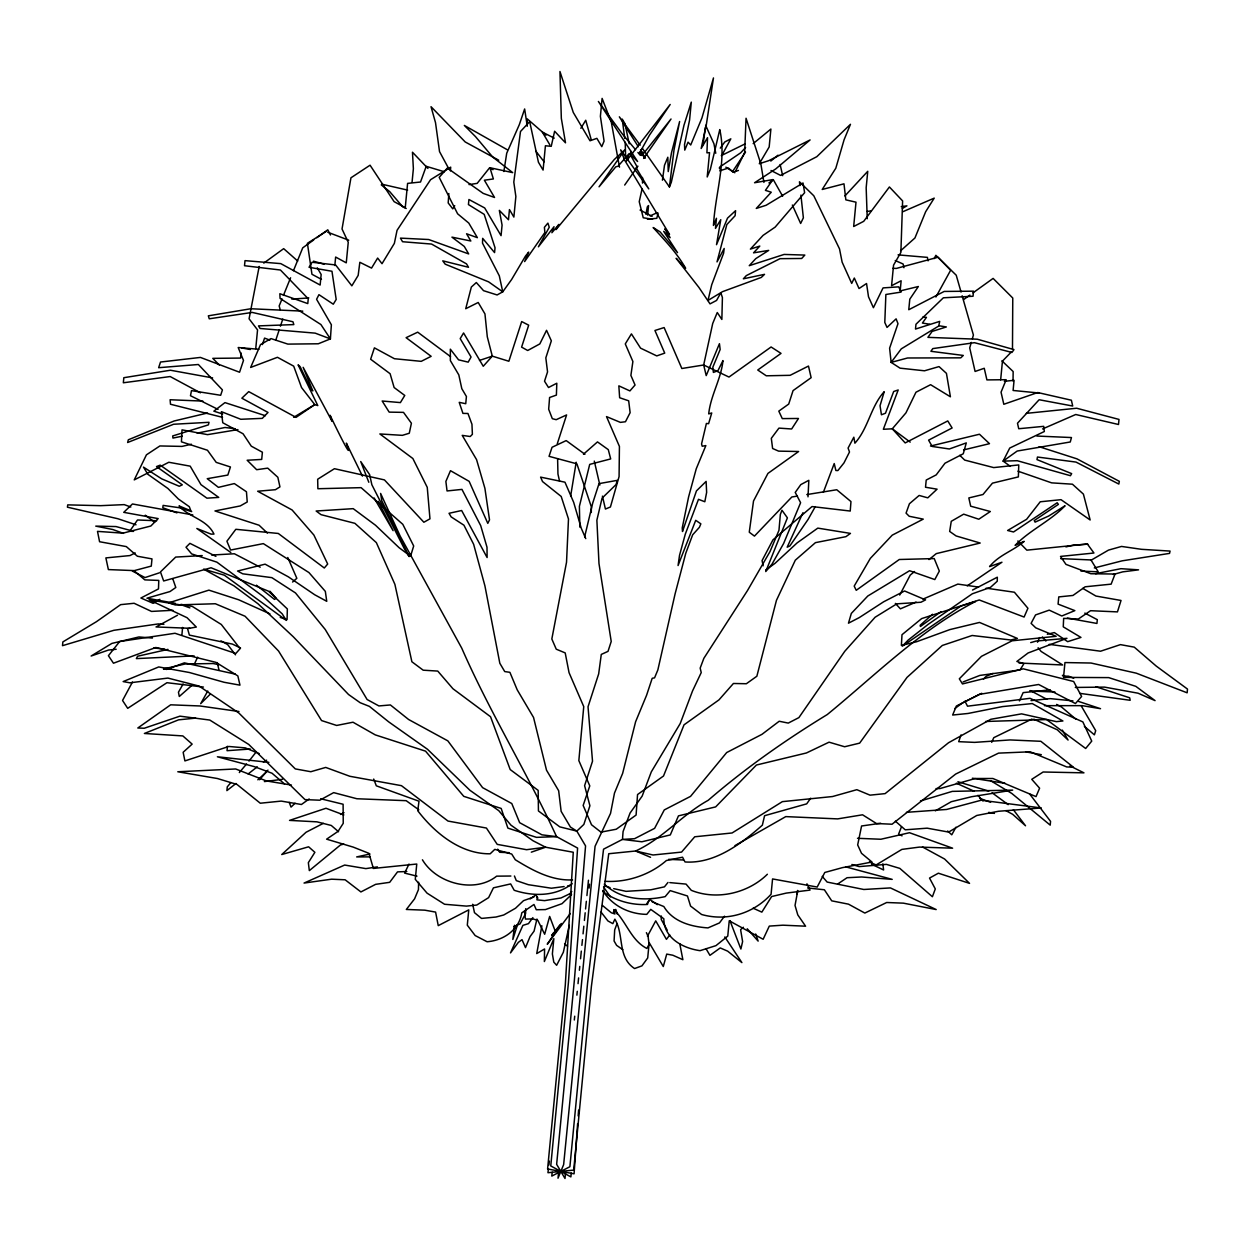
<?xml version="1.0" encoding="UTF-8"?>
<svg xmlns="http://www.w3.org/2000/svg" width="1250" height="1250" viewBox="0 0 1250 1250"><rect width="100%" height="100%" fill="white"/><g stroke="black" fill="none" stroke-linecap="round" stroke-linejoin="round"><path stroke-width="1.5" d="M642.5 183.109L642.5 177.484M1012.484 348.922L1012.766 298.031L993.109 278.406L972.969 292.875M591.297 512.516L591.344 506.844L576.906 463.844L549.047 456.328L552.047 447.281L566.188 440.594L584.922 454.266M1013.031 380.938L1013.156 371.547L1001.922 360.859M418.625 882.219L418.438 889.641L414.594 898.828L406.344 909.453L424.781 910.172L435.594 912.094L438.25 925.641L468.766 909.875L467.297 925.188L475.156 935.547L487.094 941.75C503.625 940.453 519.062 929.922 521.797 912.828L533.969 904.484L536.281 909.734L545.391 909.594L562 903.688L571.562 894.547M525.719 908.656L525.578 913.703L520.047 923.906L513.719 926.688M625.641 157.797L625.219 142.281M661.359 916.031L661.219 919.391L667.172 930.078M808 496.844L808.828 480.312L800.797 484.609L795.234 492.438L800.609 502.703L783.641 543.453L772.109 563.984L765.75 571.562L787.406 517.844L781.953 510.234L780.344 514.5L778.969 530.297L769.984 551.625L747.5 590.547L703.859 658.312L700.172 668.109L701.234 672.578L692.531 690.953L680.219 723.531L651.312 771.859L642.156 796.109L630.078 813.031L623.078 831.547L622.469 839.406L603.547 849.172L587.578 983.062L569.891 1166.734L551.781 1176.094L552.219 1172.203M448.844 193.531L448.187 202.953L452.781 208.859L454.734 205.656M450.422 170.922L450.688 167.156L430.562 179.719L397.047 230.328L394.359 243.375L382.016 263.703L377.641 258.062L371.547 268.094L359.844 262.281L358.172 275.391L351.844 285.828L335.609 264.953L312.078 262.266L309.031 267.281L331.969 271.266L336.188 299.453L333.297 304.203L318.938 294.672L316.578 299.297L331.375 324.781L330.406 338.891L318.297 343.781L287.875 344.109L271 338.594L260.516 344.609L250.656 367.438L277.453 357.297L293.703 366.156L301.531 387.547L314.781 404.609L317.781 405.578L298.094 364.828L300.094 366.625L310.984 389.141L312.828 390.922L303.141 367.328L332.031 421.25L330.094 415.25C330.734 416.688 355.891 469.219 346.328 443.109L362.469 476.141M577.625 1123.609L574.078 1173.812L547.594 1169L565.281 985.328L573.266 852.25L545.609 847.219L532.984 840.734L510.953 825.156L498.812 810.703L469.984 790.328L427.484 749.266L388.734 721.891L369.391 706.375L360.172 702.719L348.531 694.5L293.312 636.797L257.969 603.766L233.922 585.812L203.594 569.141L224.359 575.188L286.312 620.391L282.219 613.875L263.141 596.469L216.875 562.141L191.656 553.906L186.016 547.219L189.906 543.344L215.906 556.359M578.172 1115.875L578.594 1110.078M227.391 746.281L227.047 750.688L250.297 749.031M571.188 1173L570.891 1176.891L550.766 1165.938L568.453 982.266L577.594 848.078L556.562 836.641L541.953 834.828L519.656 822.688L511.781 803.531L482.594 787.641L447.828 740.859L408.609 719.5L390.391 704.953L378.906 705.938L367.109 699.516L325.234 629.484L295.484 592.938L271.859 577.641L242.719 573.812L237.578 571.031L265.094 564.172L288.359 576.844L314.719 594.766L326.75 601.312L325.328 591.375L308.938 572.562L263.328 543.625L230.594 550.047L226.906 541.219L235.828 529.297L278.297 533.469L324.297 568L327.688 564.031L313.875 535.031L292.109 509.984L257.656 491.234L275.422 489.703L279.938 486.875L277.844 477.281L267.734 468.141L256.656 469.703L247.172 460.25L261.703 459.422L262.391 452.219L251.297 446.172L243.078 433.797L222.75 422.734L221.406 411.672L240.781 419.281L262.281 418.359L268.031 412.453L241.875 398.203L248.719 391.625L296.031 417.375L314.781 404.609L293.672 417.328M541.875 925.781L536.734 953.578L544.578 948.969L544.359 961.547L553.844 938.656L552.375 953.969L553.797 962.156L556.641 965.281L563.359 952.219L569.312 925.344M589.109 888.078L589.453 884.188M565.516 1172.766L565.016 1178.5L556.641 1164.328L574.328 980.656L585.562 845.906L576.828 831.109L570.422 827.047L561.141 811.359L558.656 790.734L546.516 770.188L533.547 717.453L517.219 689.844L509.891 672.312L504.734 671.578L499.828 663.281L484.922 585.891L473.641 544.297L463.938 525.203L451.172 516.906L449.031 513.297L461.641 510.516L487.109 557.531L487 547.234L480.719 525.672L461.953 489.391L447.047 490.953L445.875 481.422L450.484 470.688L469.156 481.359L487.797 523.359L489.516 519.859L484.906 488.328L476.562 459.609L462.234 435.375L470.219 436.516L472.391 434.328L471.953 424.266L467.953 413.484L462.937 413.391L459.219 402.344L465.734 403.719L466.422 396.5L461.812 388.688L458.812 374.891L450.359 360.594L450.344 349.172L458.562 359.828L468.188 362.141L471.062 357.016L460.188 338.609L463.578 332.969L483.25 366.266L492.297 356.141L487.297 336.812L484.953 313.922L478.203 302.484L465.734 308.719L471.344 287.047L476.328 282.531L483.547 290.672L497.109 294.953L502.75 291.828L511.609 279.516L525.531 256L528.688 252.109L524.625 261.578L544.875 232.516L544.406 227.297L547.906 223.109L549.25 227.266L538.391 246.812L554.016 226.734L551.906 232.734L558.906 224.375L555.984 229.656L614.266 159.531L624.641 150.016L599.047 186.812L615.812 166.812L617.984 166.266L629.188 153.547L626.969 159.547M181.906 634.859L182.609 627.438M241.094 353L240.609 358.078L212.797 358.359L219.328 365.062M255.75 348.594L257.547 329.891L249.078 318.812L259.188 266.438M334.828 265.516L335.641 257.047L346.266 262.844L348.25 242.266L342.031 229L350.953 177.797L370.062 165.203L394.109 201.641L405.25 207.719L407.594 183.391L420.516 182.016L426.219 166.312L444.344 171.75M526.688 124.219L527.203 118.844L546.016 135.172M647.625 215.141L648.547 205.562L647.312 206.922L645.938 214.359M797.156 894.219L797.516 890.469M1000.656 379.828L1002.453 361.125L1011.219 352.109M412.063 182.234L413.375 168.75L412.469 152.219L427.938 168.453M558.594 1172.484L558.016 1178.203L563.641 1164.625L595.062 846.297L610.531 813.422L614.484 793.078L622.641 773.375L635.609 721.734L646.578 695.266L652.203 678.281L654.562 677.859L657.859 669.906L675.094 593.859L685.797 553.188L692.672 534.797L699.406 527.312L700.844 523.844L695.719 520.328L678.062 565.547L679.531 555.312L685.266 534.25L698.5 499.312L704.812 501.75L706.641 492.359L706.109 481.406L696.453 490.891L682.5 531.516L682.234 527.938L688.609 496.875L696.234 468.828L705.859 445.578L702.203 446.234L701.562 443.938L706.391 423.469L708.594 423.688L711.75 412.937L708.703 413.906C710.594 395.516 721.125 379.031 722.984 360.594L717.922 370.688L713.391 372.422L712.844 367.156L720.156 349.5L719.438 343.688L706.219 375.609L703.672 365L712.719 323.469L717.266 312.516L721.859 319.453L722.406 297.578L720.844 292.781L716.562 300.438L710.031 303.875L698.859 287.359L676.141 258.297L685.641 268.328C676.969 252.906 664.578 240.141 653.141 227.531L660.109 231.906L677.531 252.656L663.688 231.328L670.141 237.688L664.828 228.828L669.531 234.422L624.547 159.969L620.656 149.844L648.781 188.906L636.062 167.656L637.266 167.078L629.688 153.578L637.578 161.5L598.391 101.469L622.469 134.109L635.531 149.656M576.875 995.141L577.266 991.313M578.031 983.656L578.609 977.906M579.391 970.25L579.781 966.422M580.547 958.766L581.312 951.094M581.891 945.359L582.484 939.609M583.062 933.859L583.828 926.203M584.406 920.453L585.188 912.797M585.562 908.969L586.344 901.312M586.922 895.562L588.469 880.25M574.312 1020L574.719 1016.188M537.25 897.109L536.922 899.828L544.547 900.641L561 897.969L571.375 893.031M548.422 1168.859L547.953 1172.719L573.703 1170.094L591.391 986.422L608.734 853.734L635.625 851L653.031 855L681.562 852.094L694.734 836.781L732.094 832.969L782.375 801.641L832.562 796.531L856.844 789.688L870.016 795.156L885.109 793.625L948.547 742.734L990.844 719.281L1021.578 713.859L1056.359 721.641L1062.922 720.984L1032.281 703.562L1002.5 706.594L968.031 713.469L952.641 715.031L956.375 706.031L979.406 694.375L1038.625 684.484L1075.438 703.547L1081.594 696.5L1073.672 681.516L1023.281 668.828L962.469 683.938L959.328 678.797L981.484 656.328L1012.094 640.797L1056.156 636.297L1035.766 627.844L1031.094 623.359L1035.547 614.938L1049.219 610.141L1061.812 615.984L1074.844 610.625L1058.078 604.109L1058.766 596.906L1072.969 595.453L1085.141 586.797L1111.141 584.141L1115.031 574.031L1090.844 573.734L1065.969 564.391L1060.5 556.422L1093.953 553.016L1087.359 544L1026.828 550.156L1017.859 540.969M548.891 1165.016L549.359 1161.156M642.375 148.344L669.422 186.922L673.984 150.094L679.625 121.516L671.484 152.812L668.234 171.578L667.828 157.234L664.5 165.266L662.422 180.188M703.094 144.625L705.359 127.219M503.875 171.516L506.719 153.234L519.297 124.703L524.641 108.969L527.266 126.25M570.625 496.188L576.188 462.234M797.766 890.672L795.031 905.438L797.781 914.891L805.578 926.188L782.906 925.188L769.297 926.094L763.141 939.266L729.234 920.797L727.766 936.109L715.953 945.641L700.031 950.672C682.984 948.219 663.938 938.328 663.828 918.781L650.75 909.375L646.797 914.359C629.141 914.188 612.031 905.703 602.688 890.469M514.562 925.25L512.828 939.469L517.422 924.922M642.094 188.719L639.234 201.703L643.234 217.766L652.594 219.25M536.953 919.031L534.062 931.172L530.062 936.594L525.5 947.609L522.016 939.641L518.344 942.375L510.516 952.906L522.906 925.359L528.484 923.641L532.875 917.609M658.109 213.094L656.781 218.328L647.391 219.156M971.297 342.406L969.719 347.906L975.094 371.453L984.25 368.281L986.906 379.906L1006.172 379.703L1001.047 392.188L1003.813 404.281L1037.75 392.531L1071.375 400.219L1072.703 406.031L1039.141 399.734L1017.484 423.234L1018.734 428.734L1043.719 426.344L1044.328 431.516L1009.75 448.047L1003.125 461.109L1010.391 466.375M972.359 338.719L973.406 335.047L962.141 295.797M648.75 900.406L647.469 904.453C631.688 905.344 615.75 900.891 602.891 891.641M557.266 443.813L566.594 414.938L556.188 419.688L552.328 418.687L548.672 409.25L549.594 397.5L556.391 395.094L556.812 383.234L548.516 387.516L544.531 381.219L547.547 371.906L545.828 357.859L551.344 340.828L546.547 330.328L539.828 343.906L527.688 350.5L521.609 347.125L528.688 325.188L521.688 321.578L508.859 361.25L492.297 356.141L479.5 360.422M584.625 536.875L592.703 503.125L599.016 483.625L617.375 480.344L615.984 484.641L602.062 498.156L596.875 520.172L598.984 563.562L611.219 641.469L608.016 651.359L601.281 654.422L598.672 673.891L588.031 706.781L592.516 761.188L584.609 785.656L589.906 805.734L583.859 824.422L576.828 831.109L559.812 826.875L538.438 810.969L538.172 790.391L510.203 769.562L490.531 716.719L452.938 688.734L437.75 671.078L423.187 670.188L411.891 661.766L394.891 584.344L376.359 542.625L354.891 523.328L321.062 514.672L316.156 511.016L353.203 508.656L375.516 525.25L399.031 547.641L410.547 556.219L413.688 545.984L402.812 524.328L361.109 487.656L317.875 488.734L317.672 479.234L334.438 468.703L384.438 479.906L423.875 522.25L429.969 518.828L427.25 487.344L412.859 458.516L379.859 433.953L402.359 435.344L409.281 433.25L411.406 423.234L403.5 412.375L389.172 412.125L382.188 401.016L400.391 402.594L404.766 395.453L394.125 387.531L390.109 373.719L370.641 359.234L374.406 347.859L394.422 358.719L421.203 361.344L431.156 356.328L406.094 337.672L417.703 332.172L450.531 356.609M262.406 344.594L264.562 338.109L269.844 340.109M275.719 340.344L279.25 329.734M280.422 326.188L282.781 319.109M961.016 734.922L958.703 741.672L974.609 742.375L1010.094 739.938L1040.859 741.297L1073.438 767.219L1066.656 766.922L1030.219 751.797L998.547 753.125L955.672 774.062L892.062 824.219L876.469 823.531L862.547 814.797L837.656 818.891L785.781 816.609L734.969 845.609M617.031 923.563L614.688 929.891L614.078 940.984L616.625 945.375L622.781 949.672M823.406 492.172L834.219 463.562L835.875 470.5L837.875 470.563L843.984 462.906L849.5 451.984L848.078 448.078L853.828 437.203L854.906 443.172C868.234 428.5 870.797 406.391 884.219 391.688L880.031 405.719L881.438 414.766L885.469 413.234L893.688 391.5L898.188 389.984L883.344 429.281L892.297 428.812L910.203 442.125M901.453 826.875L898.641 834L902.047 835.859M282.031 298.906L279.172 305.953L280.203 309.703M283.453 295.375L290.594 277.766M293.453 270.719L302.734 247.828L313.703 239.953M669.422 186.922L671.312 182.344L683.953 125.344L691.297 102.125L689.578 120.031L684.516 144.516L684.766 150.109L688.062 142.156L690.719 145L701.969 117.859L713.469 77.938L706.375 124.422L701.172 148.516L707.531 137.672L706.922 152.844L709.547 152.641L707.203 176.969L710.328 169.438L719.781 129.594C726.812 161.109 715.203 193.641 713.469 225.438L716.453 218.266L715.469 228.422L720.766 219.672L716.516 244.688L727.516 218.141L735.578 210.672L735.094 215.75L726.844 224.547L717.016 261.906L724.188 248.469L723.594 253.234L711.719 284.734L708 300.438L722.531 291.656L761.312 277.422L764.531 274.344L743.359 278.812L746.312 275.609L780.031 258.672L801.688 258.469L804.813 255.078L784.109 254.438L749.25 265.688L755.75 258.641L768.688 250.406L753.547 252.844L759.797 246.078L750.391 249.109L763.062 235.391L775.156 227.109L804.625 192.688L803.016 182.984L766.156 205.25L756.281 208.438L771.266 192.219L765.422 190.359L772.906 179.594L754.562 182.75L775.734 168.922L810.109 139.938L768.734 160.672L759.828 163.547M991.703 742.328L993.781 737.672L1032 719.047M1019.422 700.906L1023.141 692.625L1050.188 689.844M1037.5 642.203L1039.625 637.562M802.984 512.703L787.172 547.188L789.844 545.953L808.062 519.469L815.281 506.625M194.312 664.234L197.609 657.188M735.625 171.078L744.656 152.531L746.047 118.25L760.859 163.891L763.922 182.422M409.016 864.062L404.609 873.109L416.969 876.156M934.172 258.625L935.859 255.297L956.234 275.219L961.063 292.047M899.719 595.062L910.219 575.094L914.563 571.516M132.453 682.062L122.547 700.469L127.703 708.328L166.953 682.703L203.437 687.062M647.453 936.188L655.734 920.859L666.438 939.344L669.766 934.953M722.078 154.922L730.828 138.828L724.797 141.953L720.281 148.125M935.906 297.016L950.625 270.281L938.031 257.219L896.312 268.438L892.828 268.312M955.937 827.219L951.766 834.797L947.641 831.016M639.266 153.562L649.438 135.234L670.188 104.469L626.406 161.031M624.688 185.047L637.938 166.172M641.266 155.031L642.891 152.094L639.859 154.188M207.766 691.047L200.672 703.688L210.156 694.266M183.125 683.984L178.453 692.219L179.297 696.484L192.203 685.125M759.281 163.75L769.172 146.969L770.891 129.062L753.172 143.625M580.859 128.297L585.734 120.25L591.297 139.938M732.625 171.453L745.531 152.094M553.672 932.719L551.719 935.531L559.781 925.062M561.281 923.469L547.25 944.281L570.312 913.5M810.703 798.203L806.688 803.859L764.578 815.703L762.359 825.172C741.203 843.844 714.547 864.031 685 861.953L682.562 857.219L666.375 860.531C650.266 874.766 626.734 882.781 605.031 881.266M643.625 158.422L671.031 119L641.922 155.547M724.516 916.203L719.438 922.937L707.969 927.906C691.266 926.75 672.938 921.891 663.828 906.531L652.109 901.766M256.047 752.125L248.984 761.109M668 882.438L664.438 886.844L650.781 889.812L626.047 891.344L613.703 888.641M569.438 894.328L571.766 891.484M257.828 779.812L266.344 772.016M230.891 782.578L227.266 786.859L226.906 790.609L236.016 783.469M239.328 772.562L246.563 763.969M646.906 903.391L650.156 899.687L657.359 904.656M259.5 779.75L267.953 770.125M745.594 147.516L740.688 152.812L719.703 167.078M844.891 195.953L867.75 171.312L866.172 187.734L867.234 218.734M613.422 911.906L615.766 909.406L617.281 914.125M983.469 679.109L986.063 676.391L992.969 673.406M295.047 803.25L291.031 807.094L289.219 802.375M900.547 250.844L914.937 237.984L925.656 211.734L934.219 198.125L902.734 211.766M932.547 614.266L920.156 625.266L920.406 626.469L940.844 611.812M292.578 582.047L296.828 578.297L287.766 557.5M583.484 454.203L597.484 441.906L608.281 449.641L610.688 458.922L589.703 464.391L579.391 506.344L579.844 527.156M743.406 927.25L740.609 929.672L742.609 941.547L740.891 949.031L729.953 920.656M929.031 559.578L936.266 553.625L980.188 543.031L956.109 535.953L949.672 531.438L951.266 521.312L963.688 514.156L978.781 519.234L990.328 511.516L970.688 506.203L968.828 497.938L982.984 494.516L992.453 483.156L1018.359 476.906L1018.766 464.938L993.688 467.594L964.656 460.078L959.797 455.297M770.812 161.062L778 155.188M767.375 874.25C748 893.359 716.641 900.562 691.297 890.328L686.047 884.094L669.812 882.609M967.219 585.844L1001.953 562.234L989.578 566.609C998.812 554.938 1013.344 550.906 1024.172 541.344L1015.094 545.359C1029.797 530.125 1050.375 521.094 1065.062 505.75L1048.641 516.047L1035.078 522.141L1034.25 520.547L1058.375 504.391L1057.172 502.75L1013.531 531.984L1007.625 530.484L1026.625 519.281L1040.234 501.781L1061.016 499.672L1090.141 519.969L1083.406 494.125L1072.438 484.203L1051.625 482.859L1017.984 471.188M248.156 773.953L257.266 766.828M263.781 263.109L283.672 248.656L297.719 261.031M954.859 708.516L962.547 702.922L981.75 693.281M768.938 182.938L773.344 179.75L782.641 196.188M316.828 237.703L327.781 229.813L330.453 235.016M963.672 299.547L969.875 295.094M309.188 798.953L301.422 804.5L281.203 801.094L260.281 803.219L237 784.453L217.391 778.516L177.797 771.766L235.656 768.969L266.406 780.938L291.438 785.062M765.766 569.953L774.953 563.406L797.078 542.922L817.797 528.125L850.453 533.406L845.891 536.672L815.438 542.641L795.312 560.188L776.453 600.344L756.859 676.234L746.359 683.734L733.422 683.484L718.953 699.891L684.031 724.828L663.516 776L637.547 794.547L636.094 815.062L616.25 829.234L600.938 832.125L591.516 824.75L583.156 805.438L589.781 785.875L578.844 760.609L583.75 706.609L569.047 672.656L565.203 652.906L556.25 649.188L551.828 638.984L566.531 562.203L568.484 518.984L561.188 496.453L542.531 481.562L540.609 477.125L564.953 482.188L573.672 502.328L581.25 528.219L585.766 538.625M530.156 898.922L535.859 894.891L537.906 898.188M837.547 884.109L847.047 877.719L861.562 876.984L892.203 879.375L846.031 866.938M721.297 155.594L744.922 143.969M325.969 231.562L307.406 243.312L311.953 274.281L321.453 279.359M159.828 599.328L153.156 603.328L140.906 598.016L158.484 588.922L158.781 580.422L144.828 579.875L135.266 571.75M572.156 883.719C555.562 896.531 533.438 896.609 514.203 890.281L510.656 883.922L493.438 887.828L488.609 897.625L476.719 905.062L466.422 906.109L444.578 904.266L427.062 893.156L415.281 879.344L416.766 864.031L373.375 868.437L368.953 853.344L353.266 847.125L326.625 839.172L338.062 831.375L343.234 823.344L343.109 804.25L320.656 798.766M1090.812 560.391L1108.484 550.109L1121.531 546.438L1141.5 549.312L1170.078 551.078L1169.531 553.391L1122.094 560.844L1094.312 567.953M935.328 810.859L951.234 801.719L971.562 796.734L1012.703 790.109L952.297 791.375L920.484 800.984M263.344 762.062L266.641 760.172M902.312 208.453L906.922 205.844L901.25 206.641M177.484 615.25L156.031 626.953L189.891 628.297M972.516 590.062L997.328 577.188L997.25 581.234L990.453 587.391L972.281 593.812L928.172 624.344L908.141 640.109L902.281 646.203L960.938 606.062L975.5 601.5C919.969 630.25 875.266 675.281 827.25 714.562C785.609 739.984 745.266 768.25 708.188 800.313C682.109 814.703 662.891 838.531 635.625 851L650.547 857.297M323.297 823.359L306.062 832.25L281.734 854.547L308.609 846.797L314.875 852.312L308.344 862.656L309.328 870.625L340.484 844.953L343.781 844.094M340.531 814.453L343.984 812.672M135.188 552.938L129.984 555.562L105.875 557.906L108.375 569.578L133.891 570.594M650.078 215.891L657.047 212.781M1042.562 428.953L1075.734 414.5L1118.5 424.5L1119 419.422L1076.672 408.234L1026.312 413.359M916.078 602.094L900.406 608.844L895.344 603.391M923.031 599.094L957.844 584.094L978.578 587.078M963.078 681.953L979.859 675.422L1020.047 669.938L1023.875 663.703L1016.891 661.453L1028.109 652.969L1066.953 638.312L1036.234 641.047L1030.719 642.594M166.453 669.484L184.344 662.859L235.312 674.141M533.938 896.969L523.516 900.656L515.531 908.234L503.703 915L495.984 917.031L481.531 918.422L474.469 912.656L472.703 904.266M531.312 852.172L545.609 847.219L526.562 849.703L497.219 844.375L486.422 828.047L448 821.062L401.453 785.672L349.828 776.281L325.719 767.422L310.812 771.719L295.297 768.906L238.812 712.984L199.078 686.078L167.906 678.078L129.906 682.812L123.156 681.578L158.719 666.938L189.344 672.5L224.141 682.281L239.969 685.156L237.844 675.906L215.984 662.375L155.828 647.484L113.469 663.219L108.406 655.703L119.656 641.531L175 633.266L235.812 653.484L240.109 648.656L221.297 624.469L192.281 606.422L180.953 604.359M159.391 572.828L145.031 577.562L132.422 571.109L151.281 566.094L151.984 558.891L137.375 556.234L126.312 546.594L99.578 541.734L97.5 531.375L122.922 533.156L150.844 526.016L158.156 518.594L123.75 512.344L132.453 503.969L192.812 514.938M719.703 170.844L728.406 168.031L733.078 172.172L738.438 170.453M1113.406 574.469L1122.703 571.859L1138.562 569.844L1120.953 568.688L1095.578 573.672M1047.328 634.281L1054.328 632.562L1067.656 641.656L1080.953 637.422L1063.25 626.844L1063.656 618.359L1078.328 619.016L1090.578 610.703L1117.453 611.891L1121.031 600.469L1095.922 596.047L1082.812 588.391M930.469 446.062L979.469 434.234L989.5 443.672L963.562 449.922M207.594 413L174.094 421L128.312 439.797L127.656 442.5L173.625 424.25L209.031 422.312L208.406 424.875L172.719 435.938L172.938 438.078L182.25 436.188M1065.891 546.906L1073.344 545.172L1087.766 544.172M191.391 444.234L181.984 446.406L159.891 445.953L146.422 454.844L134.25 479.891L168.812 462.266L190.188 466.156L201 484.672L218.734 497.406L206.938 498.172L160.219 465.141L156.484 466.578L182.312 484.844L179.281 486.266L161.75 478.875L143.469 467.125L147.844 474.281L167.906 488.469L178.344 498.969L189.312 506.719L190.844 510.797L179.047 505.922C189.219 517.5 206.828 519.25 214 534.094L211.078 534.125L196.828 528.469L230.844 552.516M163.516 668.922L185.125 663.984L213.188 663.531L218.719 664.641M167.953 649.391L137.641 656.219L136.344 658.609L194.125 655.891M567.641 885.938L571.094 885.172M370 854.016L356.672 856.922L369.906 856.875M197.141 433.156L225.062 427.484L235.406 428.781M237.922 429.609L207.531 434.641L182.031 429.859L181.438 441.828L207.469 450.25L216.219 462.375L230.437 466.969L227.828 475.063L207.25 478.688L218.422 487.359L234.328 483.578L246.453 491.766L247.234 501.984L240.25 505.938L214.969 510.953L259.094 525.234L267.391 533.094M797.453 496.078L791.844 496.984L754.453 536.109L749.266 532.219L753.516 501.016L767.938 473.406L798.609 451.516L778.594 451.125L772.609 448.484L771.312 438.328L778.938 428.109L791.641 428.984L798.484 418.469L782.281 418.609L778.812 411.125L788.703 404.078L793.062 390.609L811.141 377.688L808.484 366.062L790.141 375.312L766.281 375.797L757.75 370.016L781.031 353.391L771.094 346.984L728.984 377.062L703.672 365L681.844 368.5L664.125 327.562L654.938 330.484L664.734 353.125L656.75 355.906L640.562 348.141L631.422 333.891L625.281 343.922L632.891 361.516L630.891 375.406L635.047 385.016L629.906 390.922L618.844 385.844L619.641 397.734L628.672 400.812L630.125 412.672L625.469 421.75L620.375 422.375L606.516 416.609L619.422 446.422L619.078 476.594L610.422 507L605.422 509.031L602.422 496.125M806.812 494.578L836.75 489.75L850.969 501.578L850.234 511.047L812.031 506.562L772.969 539.844L762.078 560.578L763.156 565.812M377.391 866.891L365.844 868.609L344.656 865.047L304.047 883.062L331.578 879.187L345.141 879.797L360.906 891.938L375.625 884.344L389.688 882.328L397.531 871.875L406.812 871.531M469 184.594L477.172 183.375L489.547 167.844L492.984 169.672M880.703 823.266L861.578 825.984L857.672 844.922L861.516 853.312L871.984 862.031L842.484 867.625L824.797 872.469L817.188 887.047L772.562 878.938L771.078 894.25C753.469 913.562 726.797 921.672 701.578 914.484L690.578 906.078L687.453 895.969L670.172 890.609L665.188 896.609C644.141 901.203 620.562 899.594 604.281 884.094M867.156 211.438L870.953 210.906M564.109 886.562L551.391 888.219L528.312 884.688L516.312 880.625L514.422 876M264.375 781.578L282.547 779.312M1044.422 705.656L1082.266 705.656L1100.531 708.688L1078.625 701.453M1031.016 700.609L1050.234 698.625L1072.938 700.875M1004.359 381.297L1014.078 380.312L1013.094 390.469L1039.141 393.016M116.172 649.266L108.5 650.047L91.125 656.016L111.859 643.422L138.938 636.953L152.438 638.062M195.625 718.109L178.562 719.844L144.391 733.469L182.844 735.922L192.141 744.109L183.141 752.281L184.906 760.922L228.781 746.469L245.297 747.891L259.203 753.609M163.562 669.172L170.953 668.578M906.406 812.328L946.625 809.453L981.234 800.219L1041.344 807.969L998.5 811.266L976.766 815.469L948.641 832.078L927.141 828.172L905.25 829.813L895.375 821.172M291.812 299.109L308.828 297.938M202.203 555.578L175.688 557.078L160.469 571.906L163.656 580.969L211.063 567.766L268.562 591.219L287.344 608.938L287.078 619.641L280.234 617.422M211.656 555.047L234.375 553.766L260.188 567.188M172.875 610.281L151.5 611.422L134.094 603.281L120.656 604.641L96.469 621.672L62.859 641.922L62.5 645.672L113.891 630.297L158.234 623.938L163.906 624.312M985.578 721.484L1046.609 719.578L1085.672 748.484L1091.734 741.109L1082.859 721.906L1030 698.312L967.516 706.188L964.906 701.188M1075.312 687.453L1104.531 687.109L1138.031 693.203L1155.078 700.625L1135.812 686.344L1108.703 677.609L1063.531 677.406L1064.953 662.562L1091.031 663.031L1136.281 673.172L1187.141 692.812L1187.5 689.078L1156.25 666.094L1134.25 647.141L1120.422 644.625L1100.562 651.219L1049.203 644.344M510.875 876.031L496.641 876.156C474.625 893.812 436.438 883.516 422.422 859.797M936.047 788.578L939.937 788.562L975.266 778.5L992.875 778.5L1036.031 796.609L1039.594 788.188L1031.766 779.312L1043.141 772L1083.953 772.844L1069.984 765.922M1063.312 676.141L1068.578 676.203L1073.703 678.203M572.5 879.891C551.562 880.922 532.594 870.391 515.297 859.75L511.719 854.047L494.797 849.359L490.172 853.797C460.766 854.187 434.844 833.141 417.734 810.719L419 801.219L376.312 785.812L373.719 779.047M922.672 317.203L926.469 317.344L922.406 323.047L929.781 324.25M156.672 520.75L137.5 519.984L129.703 531.234L133.578 531.391M1029.812 691.031L1054.938 692.016M238.969 711.516L199.906 705.969L170.672 704.812L137.812 728L144.25 728.25L179.938 716.156L209.797 720.062L248.734 744.438L305 799.609L319.812 800.203L333.672 792.625L356.906 798.75L406.187 800.688L418.828 809.812M509.047 852.672L499.719 852.297L497.703 849.188M202.844 401.094L170.109 399.75L170.5 404.25L222.516 417.344M857.5 838.297L880.875 839.25L909.484 832.719L952.609 848.188L919.422 847.094L901.891 849.391L876.109 864.953L869.391 861.922M1036.859 436.047L1071.469 437.547L1070.266 441.984L1017.188 451.047L1003.125 461.109L1017.234 460.703L1070.438 475.703L1071.656 473.625L1036.984 459.609L1037.453 457.031L1075.984 462.078L1118.828 484.062L1119.328 481.344L1076.938 458.844L1039.094 446.688M1060.656 558.609L1090.984 559.953L1098.234 571.844L1080.938 571.078M1019.031 663.031L1062.672 664.969L1041.141 651.453L1038.109 647.766M668.625 859.344L683.359 860M302.797 311.141L250.813 308.75L208.344 315.828L209.25 318.797L252.266 312.422L292.969 321.766L293.828 324.594L258.484 325.891L260.078 328.469L315.188 333.141L330.406 338.891L320.906 324.531L280.062 298.406L279.859 293.719L307.781 303.594L308.25 298.781L280.438 270.016L244.516 265.719L245.016 260.641L280.781 263.625L320.141 285.047L321.156 274.5L317.281 267.828M898.062 254.875L927.406 257.375L928.078 260.844M258.906 349.297L238.188 347.516L243.484 360.438L239.562 372.234L200.422 357.422L160.516 362.031L158.641 367.703L198.359 364.5L222.438 389.906L220.656 395.281L191.484 390.625L190.484 395.719L218.031 409.375M153.844 647.984L164.781 649.078M807.625 887.969L824.375 889.766L831.719 900.844L848.484 904.156L864.828 913.062L886.688 902.5L903.391 903.156L936.203 909.562L890.438 887.922L863.797 889.484L827.141 882.062L822.234 876.391M268.891 762.344L217.391 756.781L254.375 766.656L272.047 773.25L284.531 783.953M1080.062 693.391L1130.156 700.281L1129.703 697.812L1095.969 686.781M986.125 588.156L1014.406 592.234L1027.922 608.266L1024.094 617.047L979.266 599.969L921.641 618.594L902 634.703L901.375 645.391L916.703 641.703L949.859 629.594L979.516 622.438L1017.375 638.422L1010.844 640L972.141 635.484L942.328 645.453L907.016 677.391L859.656 743.125L844.625 746.75L829.062 742.172L806.422 752.969L756.422 765.031L715.656 806.891L678.453 815.875L670.312 834.922L641.875 841.781L622.469 839.406L634.547 838.703L654.609 828.344L664.281 809.922L690.562 796.359L726.688 752.547L762 734.312L779.203 721.25L788.266 723.094L798.891 717.609L844.797 651.266L875.109 617.234L896.797 603.844L920.922 602.25L925.547 599.875L904.578 590.984L883.641 601.797L859.281 617.594L848.469 623.188L851.328 613.422L867.812 596L909.578 570.719L934.812 579.562L939.328 571.078L934.219 558.578L899.281 559.5L856.234 590.297L854.187 586.109L870.359 558.359L892.25 535.141L923.25 519.125L909.203 516.266L906.062 513.125L909.422 503.75L919.141 495.453L927.797 497.844L937.078 489.172L925.516 487.25L926.219 480.047L936.203 474.891L944.984 463.219L963.266 453.781L966.281 442.906L949.359 448.984L932.203 446.453L928.594 440.141L952.125 427.984L947.766 420.937L905.188 442.922L892.297 428.812L905.937 412.875L915.969 392.234L930.594 384.688L950.406 396.781L946.438 373.359L939.031 366.594L924.5 370.797L900.047 368.156L891.141 362.391L889.609 348.188L897.984 323.672L896.109 318.859L887.031 327.422L884.797 322.453L885.875 294.484L901.078 292.094L898.719 286.859L883.047 287.906L873.406 307.688L868.5 296.781L866.547 283.516L859.031 288.531L854.312 278.047L851.703 283.391L842.125 262.141L839.516 248.891L813.797 195.781L799.453 181.781L799.875 185.578M972.406 778.203L1005.047 783.312M938.984 325.75L946.344 326.953L932.125 331.422L927.891 337.359L977.266 339.203L1013.969 349.609L1011.938 352.453L974.438 342.688L932.812 348.594L930.891 351.297L963.281 355.438L960.766 357.844L907.594 357.984L891.141 362.391L901.281 348.859L938.734 326.016L939.703 321.375L915.5 329.062L915.969 324.25L943.359 297.797L973.031 296.25L973.516 291.172L944.188 291.438L908.766 309.734L909.797 299.172L918.344 286.516L900.172 290.922L901.141 280.766L891.578 285.703L893.562 265.125L900.875 252.438L902.609 200.922L889.406 186.969L863.703 221.328L853.672 226.516L856 202.188L845.844 199.844L843.984 183.828L822.219 189.469L835.812 168.219L844.078 139.812L850.469 124.297L816.797 156.703L780.578 175.406L771.016 170.5M241.578 347.922L250.328 349.516M212.625 377.906L170.438 370.234L123.828 377.703L123.344 382.781L170.188 376.547L200.438 392.828M1067.328 618.078L1096.938 623.453L1097.297 619.672L1084.828 613.094M1026.234 751.938L1041.344 754.688M175.281 603.328L146.953 598.188L170 591.547L175.797 587.5L172.781 578.766M988.719 812.375L994.438 813.406M381.703 184.172L407.625 190.109M131.969 530.859L116.016 526.562L95.75 526.125L112.797 529.516L123.469 533.375M979.891 798.391L990.609 802.312M313.422 261.156L324.047 264.188M851.891 864.484L859.156 866.594L886.391 864.375L899.828 868.391L932.391 896.734L935.297 888.937L929.531 878.078L938.375 873.203L969.547 883.375L944.594 859.016L922.469 846.969M957.922 781.734L988.797 791.141M191.703 511.609L178.953 507.672L163.109 505.406L162.797 507.766L176.969 512.875M265.344 415.688L224.953 402.609L213.859 411.156L222.672 414.016M604.641 885.891L610.109 887.656M136.031 524.797L117.859 518.734L67.422 507.188L67.734 504.875L100.594 505.672L124.219 504.625L130.828 507.016M189.859 607.875L182.641 605.266L149.141 599.828L187.047 617.703L196.312 627.047L187.547 628.656L189.391 635.109L232.438 644.094L240.578 648.047M343.844 814.953L325.984 808.266L289.547 820.391L316.969 821.844L331.281 825.469L338.547 831.719M327.719 232.219L348.75 240.188M895.25 260.547L903.109 264L903.953 267.719M1062.391 675.297L1065.641 676.766M1033.766 719.172L1057.297 729.781L1068.078 740.047L1062.328 730.094M956.359 783.203L974.047 791.188M269.938 613.875L238.703 599.781L208.891 590.141L168.719 602.844L175.281 604.969L215.344 603.75L245.062 616.234L278.562 651.047L321.547 720.562L336.656 725.453L353 722.219L375.281 734.891L425.547 751.156L463.766 796.344L501.172 808.438L507.891 828.125L536.469 837.359L556.562 836.641C527.25 772.766 489.922 712.594 461.75 648.156L400.188 536.125L380.609 493.422L381.797 500.844L409.141 556.609L404.25 548.562L371.859 484.734L369.625 474.609L360.719 461.531L368.812 482.266M753.141 908.203L761.844 912.125L771.625 896.547L786.281 893.094L810.047 890.094L806.938 883.812M406.219 208.5L402.797 206.891L389.703 191.625L381.25 184.875M871.578 864.203L883.625 869.984L882.844 863.875M554.234 138.125L542.344 132.109L549.828 144.812M640.078 210.062L652.125 216.359M1030.297 690.562L1046.75 699.219M1056.609 704.422L1061.547 707.031L1075.828 719.125M498.75 160.219L465.219 141.969L431.031 106.703L435.516 122.688L439.531 151.609L448.812 168.781M1005.875 810.625L1012.672 814.312L1025.531 825.781L1013.344 809.719M220.984 640.859L227.656 644.594L235.484 654.828M507.234 149.719L464.344 125.438L475.531 136.656L492.719 157.047L512.688 172.625L489.953 167.734L493.375 178.953L484.375 180.203L494.531 197.469L483.203 193.391L447.344 168.062L439.203 177.359L457.609 213.797L468.766 223.062L477.375 237.672L466.578 233.781L470.828 241L451.938 237.141L464.266 246.422L468.672 253.922L428.703 239.531L400.437 238.125L402.562 241.734L431.578 244.062L466.5 263.875L468.516 267.281L442.766 260.859L445.203 264.172L488.609 281.859L502.75 291.828L499.297 275.828L482.5 243.125L482.672 238.344L494.562 252.594L495.031 247.781L484.203 214.375L468.438 204.578L468.922 199.5L484.688 207.953L501.062 235.656L502.078 225.094L499.344 210.391L508.484 219.75L509.453 209.594L513.875 217.078L515.859 196.5L513.797 182.109L520.5 131.5L529.688 121.625L538.438 162.234L543.078 170.078L545.422 145.766L551.234 146.312L554.625 131.25L565.5 142.828L561.328 118.344L559.953 71.5L573.281 112.453L590.016 140.781L596.875 138.344L601.781 146.641L604.078 141.141L600.391 116.297L602.109 98.391L611.344 122.297L619.5 167.188M990.531 780.641L1011.781 793.438L1050.203 825.125L1050.562 821.375L1029.531 793.828M725.844 167.172L734.812 172.766M992.078 792.781L1008.203 804.641M145.281 515.203L154.672 522.141M256.422 585.203L274.5 599.391L276.156 598.266L269.922 591.203M564.594 943.828L567.5 946.156M602.5 905.5L611.328 912.766L614.953 914L613.781 909.609C626.344 921.297 630.812 940.172 646.844 948.453L649.062 944.391L648.047 936.125L646.391 932.672M1084.391 726.375L1094.391 734.844L1095.703 730.672L1081.406 706.203M977.875 795.344L982.969 800.906M747.234 928.781L758.141 941.109L755.688 933.984M1042.344 636.938L1045.891 641.062M610.422 896.891L603.531 886.953M637.906 152.484L640.281 155.312L640.016 151.984L645.234 158.188L640.5 149.906M535.828 151.156L544.125 161.812M601.016 912.047L607.938 920.953L612.828 923.641L614.859 919.188C624.375 934.656 617.078 957.125 634.578 968.547L641.938 965.859L647.703 957.969L649.172 942.656L663.281 966.531L666.734 954.094L672.844 955.234L682.875 959.703L679.766 943.719M719.234 167.891L721.094 170.5M640.188 145.172L619.344 116.828L638.344 146.734M724.828 936.938L741.891 962.609L727.641 951.141L720.234 947.937L709.938 955.344L706.062 948.781M374.141 497.984L393.094 530.656L378.234 501.281M792.344 205.031L800.641 223.453L803.375 217.844L800.906 195.062M705.609 125.281L713.938 143.766L715.75 153.281M555.672 932.328L549.656 916.422L544.672 934.25L537.828 920.359L532.844 918.906L525.438 919.078L524.5 911.484M594.297 461.094L599.859 485.062M780.125 164.5L782.672 175.672M217.281 662.594L219 670.156M559.594 481.344L557.953 474.031L557.609 458.922M629.203 143.828L625.031 123.828L622.25 119.109L624.734 138.422M630.719 151.109L631 154.891"/></g></svg>
